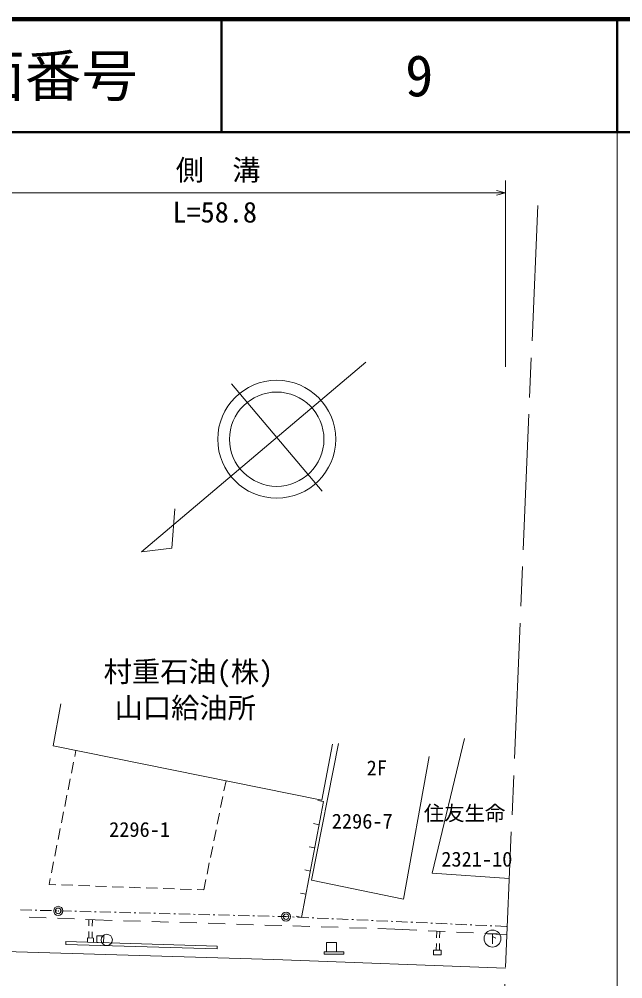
# Model space of a CAD drawing. Units: millimetres, scale not verified. Extents: x 40000 to 680000, y 20000 to 380000.
# Drawn here: x 526118 to 579500, y 295046 to 380000 of the extents above; entities that cross this region are included whole.
import ezdxf
from ezdxf.enums import TextEntityAlignment as Align

# ---------------------------------------------------------------- set-up
doc = ezdxf.new("R2010")
doc.units = ezdxf.units.MM
doc.header["$LTSCALE"] = 1000
doc.header["$PDMODE"] = 32
doc.header["$PDSIZE"] = 500
doc.linetypes.add('CHAIN', pattern=[18.5, 12, -1.5, 3.5, -1.5])
for name, color, linetype, lineweight in [('M-BGD', 7, 'Continuous', 13), ('M-BGD-EXST', 7, 'Continuous', 13), ('M-BMK', 2, 'CHAIN', 13), ('M-BMK-OTRS', 5, 'Continuous', 13), ('M-BMK-ROW', 30, 'Continuous', 13), ('M-BMK-SRVR', 3, 'Continuous', 13), ('M-STR-HTXT', 7, 'Continuous', 13), ('M-TTL', 2, 'Continuous', 140), ('M-TTL-BAND', 7, 'Continuous', 13), ('M-TTL-LINE', 7, 'Continuous', 50)]:
    doc.layers.add(name, color=color, linetype=linetype, lineweight=lineweight)
doc.layers.add('M-BMK-HTXT', color=7, linetype='Continuous')
doc.layers.add('M-TTL-TXT', color=7, linetype='Continuous')
doc.styles.add('ＭＳ ゴシック', font='')
doc.styles.get('ＭＳ ゴシック').set_extended_font_data('MS Gothic')

msp = doc.modelspace()

# ---------------------------------------------------------------- linework, layer by layer
at = {"layer": 'M-BGD'}
for p, q in [((531135, 315270), (531025, 314725)), ((530927, 314235), (530731, 313254)), ((530633, 312764), (530436, 311783)), ((544223, 311673), (544408, 312585)), ((530338, 311293), (530142, 310313)), ((543924, 310203), (544123, 311183)), ((553024, 310742), (551097, 300487)), ((553024, 310742), (552533, 310835)), ((530044, 309822), (529847, 308842)), ((543626, 308733), (543825, 309713)), ((552639, 308691), (552147, 308784)), ((529749, 308352), (529553, 307371)), ((543327, 307263), (543526, 308243)), ((529455, 306881), (529258, 305900)), ((543029, 305793), (543228, 306773)), ((552253, 306640), (551762, 306732)), ((529160, 305410), (528964, 304430)), ((542731, 304323), (542930, 305303)), ((551868, 304589), (551376, 304681)), ((528865, 303939), (528756, 303394)), ((528756, 303394), (529355, 303374)), ((529855, 303356), (530854, 303322)), ((531354, 303304), (532353, 303270)), ((542446, 302920), (542631, 303833)), ((532853, 303253), (533852, 303218)), ((534352, 303201), (535351, 303166)), ((535851, 303149), (536850, 303114)), ((537350, 303097), (538350, 303062)), ((538849, 303045), (539849, 303010)), ((540348, 302993), (541348, 302958)), ((541847, 302941), (542446, 302920)), ((551483, 302538), (550991, 302630)), ((526999, 300513), (528498, 300450)), ((529497, 300407), (530995, 300344)), ((531994, 300302), (532836, 300267)), ((532288, 300290), (532285, 299730)), ((532588, 300277), (532579, 299719)), ((532836, 300267), (534338, 300220)), ((535337, 300189), (536837, 300143)), ((537836, 300112), (539336, 300066)), ((540335, 300035), (541834, 299989)), ((542834, 299958), (544333, 299912)), ((551097, 300487), (550606, 300579)), ((551097, 300487), (550606, 300579)), ((532283, 299230), (532281, 298670)), ((532570, 299219), (532561, 298662)), ((545333, 299881), (546832, 299835)), ((547832, 299804), (549331, 299758)), ((550330, 299727), (551830, 299681)), ((552829, 299650), (554328, 299604)), ((555328, 299573), (556827, 299527)), ((557827, 299496), (559329, 299450)), ((559329, 299450), (561296, 299351)), ((562295, 299301), (563793, 299226)), ((563049, 299264), (563030, 298670)), ((563310, 299251), (563299, 298664)), ((564792, 299176), (566290, 299102)), ((567288, 299052), (569256, 298953)), ((563013, 298170), (562994, 297577)), ((563289, 298164), (563278, 297577))]:
    msp.add_line(p, q, dxfattribs=at)
for points in [[(529801, 319395), (529114, 315679), (552884, 310870), (553819, 315824)], [(565500, 316328), (562632, 304413), (569465, 303926)], [(554347, 315873), (551979, 303790), (560092, 302088), (562385, 314739)]]:
    msp.add_lwpolyline(points, dxfattribs=at)
for points in [[(530248, 298337), (543625, 297948), (543617, 297693), (530241, 298082)], [(532152, 298282), (532684, 298266), (532696, 298658), (532163, 298673)], [(532975, 298258), (533587, 298240), (533604, 298837), (532992, 298855)], [(553287, 297429), (554179, 297426), (554182, 298262), (553290, 298266)], [(553080, 297430), (554838, 297424), (554837, 297230), (553080, 297237)], [(562772, 297577), (563425, 297577), (563425, 297164), (562772, 297164)]]:
    msp.add_lwpolyline(points, close=True, dxfattribs=at)
msp.add_circle((533859, 298484), 500, dxfattribs=at)
at = {"layer": 'M-BGD-EXST'}
for p, q in [((567526, 299017), (568426, 299017)), ((567976, 299017), (567976, 298155)), ((567976, 298792), (568276, 298642))]:
    msp.add_line(p, q, dxfattribs=at)
msp.add_circle((567976, 298605), 750, dxfattribs=at)
at = {"layer": 'M-BMK'}
msp.add_line((571976, 363505), (568957, 291857), dxfattribs=at)
at = {"layer": 'M-BMK-OTRS'}
msp.add_lwpolyline([(496173, 306943), (496459, 306113), (496987, 304777), (497912, 303270), (499435, 301701), (501146, 300648), (502929, 299741), (505645, 298919), (508524, 298323), (512150, 298031), (517878, 297682), (548639, 296743), (569131, 295987)], dxfattribs=at)
at = {"layer": 'M-BMK-ROW'}
for p, q in [((526236, 301155), (527236, 301127)), ((527536, 301119), (527686, 301115)), ((527986, 301107), (528985, 301079)), ((529285, 301071), (529435, 301067)), ((529735, 301059), (530735, 301034)), ((531035, 301026), (531184, 301022)), ((531484, 301014), (532484, 300989)), ((532784, 300981), (532934, 300977)), ((533234, 300970), (534233, 300944)), ((534533, 300936), (534683, 300933)), ((534983, 300925), (535983, 300899)), ((536283, 300892), (536433, 300888)), ((536733, 300880), (537732, 300855)), ((538032, 300847), (538182, 300843)), ((538482, 300835), (539482, 300810)), ((539782, 300802), (539932, 300798)), ((540232, 300791), (541231, 300765)), ((541531, 300757), (541681, 300754)), ((541981, 300746), (542981, 300720)), ((543281, 300713), (543430, 300709)), ((543730, 300701), (544730, 300676)), ((545030, 300668), (545180, 300664)), ((545480, 300656), (546479, 300631)), ((546779, 300623), (546929, 300619)), ((547229, 300612), (548229, 300586)), ((548529, 300578), (548679, 300574)), ((548979, 300567), (549719, 300548)), ((549719, 300548), (549978, 300536)), ((550278, 300523), (550428, 300516)), ((550727, 300503), (551726, 300459)), ((552026, 300445), (552176, 300439)), ((552476, 300425), (553475, 300381)), ((553774, 300368), (553924, 300361)), ((554224, 300348), (555223, 300304)), ((555523, 300290), (555673, 300284)), ((555972, 300270), (556971, 300226)), ((557271, 300213), (557421, 300206)), ((557721, 300193), (558720, 300148)), ((559019, 300135), (559169, 300128)), ((559469, 300115), (560468, 300071)), ((560768, 300057), (560917, 300051)), ((561217, 300037), (562216, 299993)), ((562516, 299980), (562666, 299973)), ((562965, 299960), (563964, 299915)), ((564264, 299902), (564414, 299895)), ((564714, 299882), (565713, 299838)), ((566012, 299824), (566162, 299818)), ((566462, 299805), (567461, 299760)), ((567761, 299747), (567910, 299740)), ((568210, 299727), (569209, 299683))]:
    msp.add_line(p, q, dxfattribs=at)
for centre in [(529566, 301063), (549719, 300548)]:
    msp.add_circle(centre, 400, dxfattribs=at)
for p in [(529566, 301063), (549719, 300548)]:
    msp.add_point(p, dxfattribs=at)
at = {"layer": 'M-BMK-SRVR'}
for p, q in [((556775, 349644), (536941, 332832)), ((552904, 338210), (544899, 347714)), ((539621, 333183), (539873, 336663)), ((536941, 332832), (539621, 333183))]:
    msp.add_line(p, q, dxfattribs=at)
for radius in [5217, 4174]:
    msp.add_circle((548894, 342817), radius, dxfattribs=at)
at = {"layer": 'M-STR-HTXT'}
for p, q in [((569118, 365720), (569118, 349237)), ((512030, 364626), (569118, 364626)), ((569118, 364626), (568318, 364826)), ((569118, 364626), (568318, 364426))]:
    msp.add_line(p, q, dxfattribs=at)
at = {"layer": 'M-TTL'}
msp.add_line((680000, 380000), (40000, 380000), dxfattribs=at)
at = {"layer": 'M-TTL-BAND'}
msp.add_line((579000, 20000), (579000, 370000), dxfattribs=at)
at = {"layer": 'M-TTL-LINE'}
for p, q in [((543997, 380000), (543997, 370000)), ((579000, 380000), (579000, 370000)), ((40000, 370000), (680000, 370000))]:
    msp.add_line(p, q, dxfattribs=at)

# ---------------------------------------------------------------- texts
at = {"layer": 'M-BGD', "style": 'ＭＳ ゴシック'}
for s, height, p in [('村重石油(株)', 1833, (541080, 322244)), ('山口給油所', 1833, (540800, 319037)), ('2F', 1320, (557743, 313715)), ('住友生命', 1320, (565507, 309709))]:
    msp.add_text(s, height=height, dxfattribs=at).set_placement(p, align=Align.MIDDLE_CENTER)
at = {"layer": 'M-BMK-HTXT', "style": 'ＭＳ ゴシック'}
for s, p in [('2296-7', (556456, 307945)), ('2296-1', (536762, 307212)), ('2321-10', (566593, 304583))]:
    msp.add_text(s, height=1320, dxfattribs=at).set_placement(p, align=Align.BOTTOM_CENTER)
at = {"layer": 'M-STR-HTXT', "style": 'ＭＳ ゴシック'}
for s, p in [('側\u3000溝', (543711, 365182)), ('L=58.8', (543409, 361449))]:
    msp.add_text(s, height=1833, dxfattribs=at).set_placement(p, align=Align.BOTTOM_CENTER)
at = {"layer": 'M-TTL-TXT', "style": 'ＭＳ ゴシック'}
for s, p in [('図面番号', (526622, 375000)), ('9', (561497, 375000))]:
    msp.add_text(s, height=3666, dxfattribs=at).set_placement(p, align=Align.MIDDLE_CENTER)

doc.saveas('drawing.dxf')
